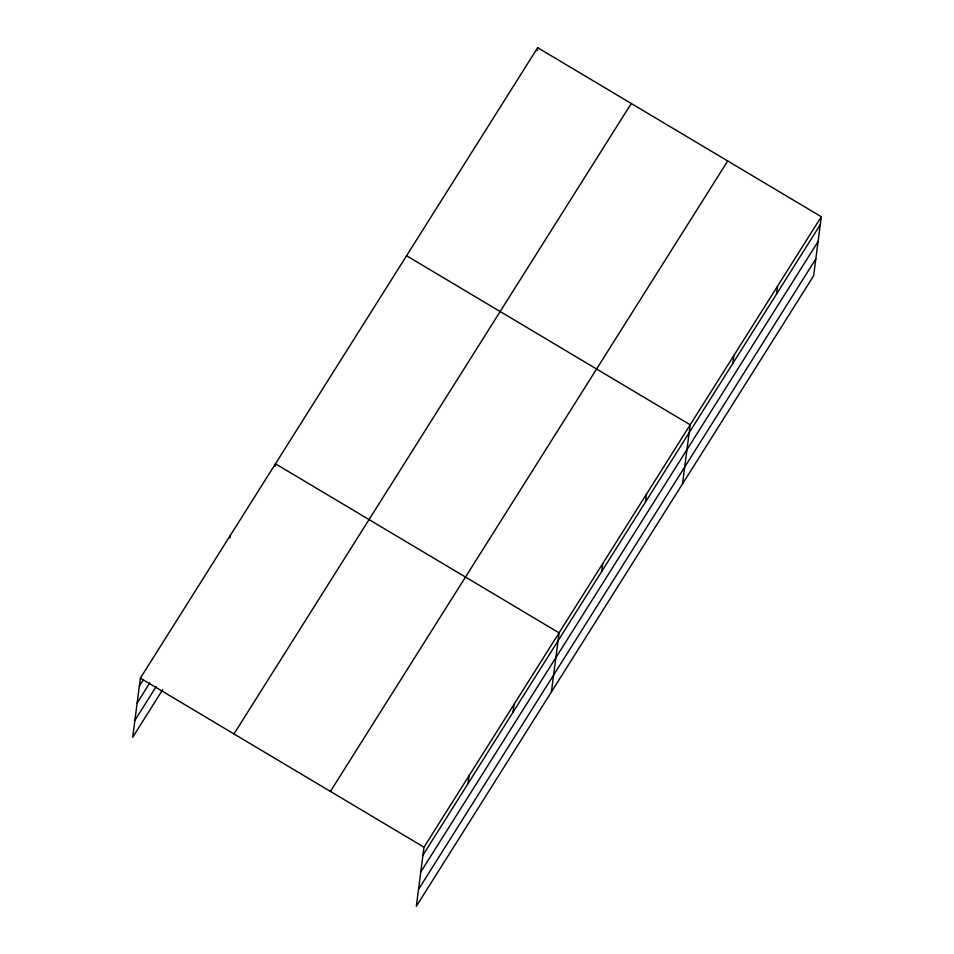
<?xml version="1.0" encoding="UTF-8"?>
<svg xmlns="http://www.w3.org/2000/svg" width="954" height="954" viewBox="0 0 954 954"><rect width="100%" height="100%" fill="white"/><g stroke="black" fill="none" stroke-linecap="round" stroke-linejoin="round"><path stroke-width="1.43" d="M821.299 216.749L423.993 847.2L416.326 906.3L813.619 275.849L821.299 216.749L537.674 47.7L140.381 678.151L132.701 737.251L162.717 689.611M230.093 537.889L230.439 535.242M275.122 466.446L275.456 463.799L559.08 632.848L551.4 691.948M537.341 50.347L537.674 47.7M467.997 783.687L469.022 775.745M513.025 712.233L514.051 704.302M601.747 571.434L602.785 563.504M645.453 502.078L646.49 494.148M682.515 483.905L690.183 424.804L406.571 255.744M732.863 363.379L733.888 355.448M776.568 294.035L777.593 286.105M139.344 686.081L143.303 679.82M137.149 702.967L149.79 682.909M134.896 720.365L156.229 686.522M233.968 733.936L631.274 103.485M330.406 791.415L727.699 160.964M422.968 855.13L820.273 224.679M420.774 872.016L818.079 241.565M418.508 889.414L815.813 258.963M140.381 678.151L423.993 847.2"/></g></svg>
